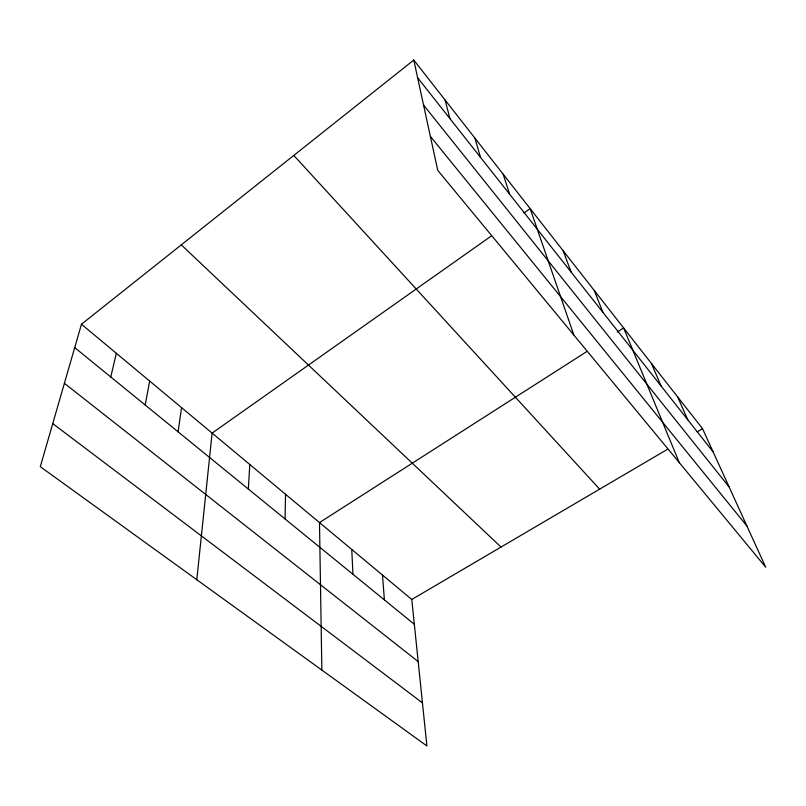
<?xml version="1.0" encoding="UTF-8"?>
<svg xmlns="http://www.w3.org/2000/svg" width="806" height="806" viewBox="0 0 806 806"><rect width="100%" height="100%" fill="white"/><g stroke="black" fill="none" stroke-linecap="round" stroke-linejoin="round"><path stroke-width="1.21" d="M285.062 518.963L285.546 494.28M248.349 489.051L249.8 464.498M196.795 579.726L212.119 433.094L491.066 236.178M178.096 431.815L181.562 407.635M145.191 405.015L149.664 381.057M110.775 376.966L116.336 353.28M81.466 324.234L40.3 466.684L426.898 745.953L411.775 599.473L81.466 324.234L413.78 60.047L702.55 428.711L765.7 567.202L437.759 170.378L413.78 60.047M523.971 212.955L530.136 208.593L573.882 335.095M586.607 351.678L319.488 522.57L321.856 670.068M617.295 332.042L623.643 327.982L679.327 462.694M411.775 599.473L667.408 449.355M697.22 431.845L702.55 428.711M52.743 423.613L422.445 702.852M64.399 383.303L418.183 661.585M74.716 347.598L414.334 624.287M181.29 244.873L501.02 547.062M293.807 155.427L599.634 489.151M430.374 136.375L746.91 525.996M423.563 105.062L729.087 486.905M417.629 77.729L713.109 451.864M677.655 396.935L687.82 419.855M651.389 363.405L661.111 386.034M594.284 290.492L602.898 312.315M563.172 250.777L571.091 272.055M503.176 174.177L509.624 194.216M474.875 138.038L480.537 157.402M445.114 100.045L449.919 118.623M382.487 575.061L384.402 599.896M351.759 549.46L352.947 574.275"/></g></svg>
